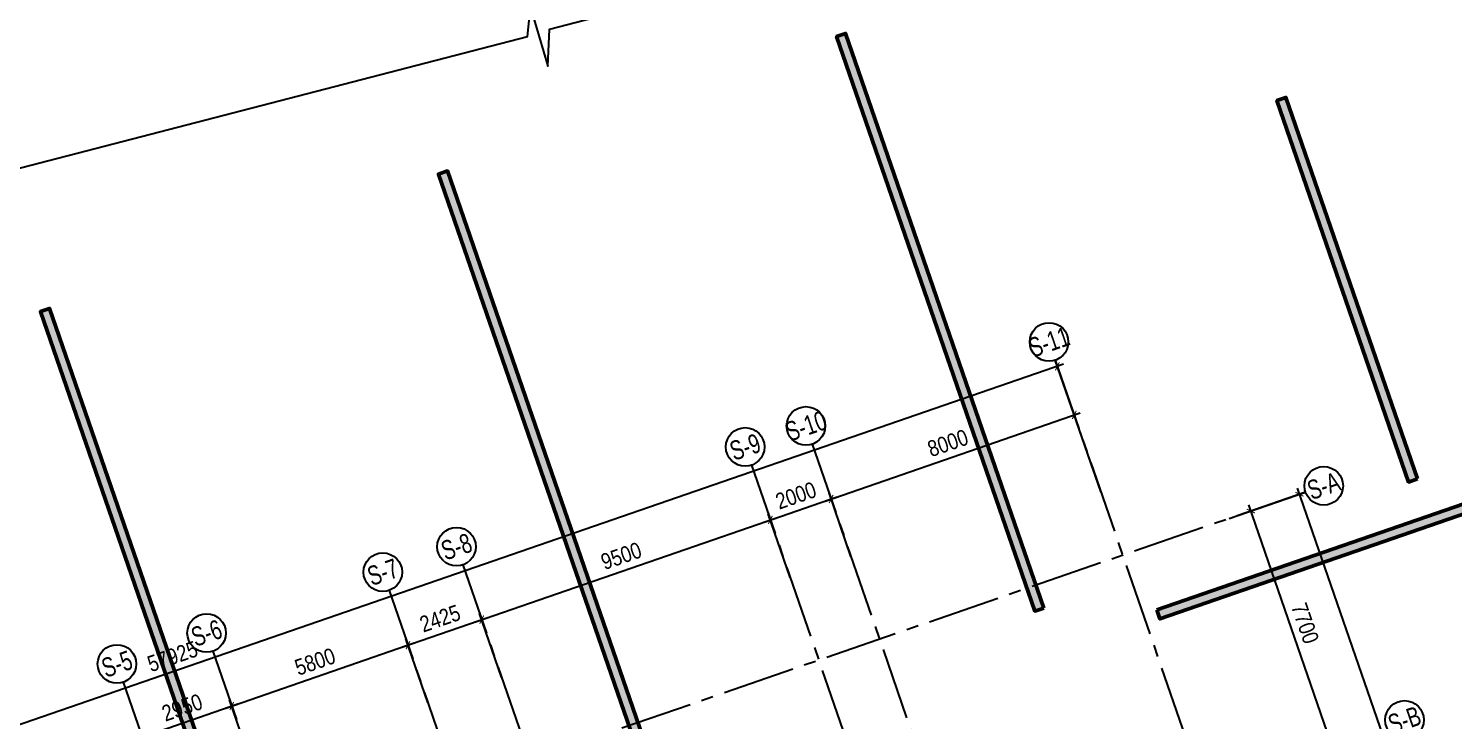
# Model space of a CAD drawing. Header units: millimetres. Extents: x -1534340 to 1713810, y -1348191 to 1114081.
# Drawn here: x 1067935 to 1112264, y -292653 to -271138 of the extents above; entities that cross this region are included whole.
import ezdxf
from ezdxf.enums import TextEntityAlignment as Align
from ezdxf.xclip import XClip

# ---------------------------------------------------------------- set-up
doc = ezdxf.new("R2010")
doc.units = ezdxf.units.MM
doc.header["$LTSCALE"] = 100
doc.header["$XCLIPFRAME"] = 0
doc.header["$PDMODE"] = 32
doc.header["$PDSIZE"] = 2.5
doc.linetypes.add('CENTER2', pattern=[1.125, 0.75, -0.125, 0.125, -0.125])
doc.linetypes.add('Xref_ST_MBDV Cot vach 30.7.2022$0$DASHDOT', pattern=[1, 0.5, -0.25, 0, -0.25])
for name, color, linetype in [('ccu12-Manh', 8, 'Continuous'), ('ccu12-Truc', 13, 'CENTER2'), ('KT-Dim', 8, 'Continuous'), ('Xref_ST_MBDV Cot vach 30.7.2022$0$Xref_ST_MBDV Cot vach 30.7.2022|Xref_ST_MBDV Cot vach 30.7.2022|Xref_ST_MBDV Cot vach 30.7.2022|Xref_ST_MBDV Cot vach 30.7.2022|A-WALL-PATT', 251, 'Continuous'), ('Xref_ST_MBDV Cot vach 30.7.2022$0$Xref_ST_MBDV Cot vach 30.7.2022|Xref_ST_MBDV Cot vach 30.7.2022|Xref_ST_MBDV Cot vach 30.7.2022|Xref_ST_MBDV Cot vach 30.7.2022|Site_plot line', 1, 'Xref_ST_MBDV Cot vach 30.7.2022$0$DASHDOT'), ('Xref_ST_MBDV Cot vach 30.7.2022|Xref_ST_MBDV Cot vach 30.7.2022|Xref_ST_MBDV Cot vach 30.7.2022|Xref_ST_MBDV Cot vach 30.7.2022|A-GRID-SYM', 50, 'Continuous')]:
    doc.layers.add(name, color=color, linetype=linetype)
doc.layers.add('KT-Net cot', color=2, linetype='Continuous', lineweight=50)
doc.layers.add('KT-Vat lieu', color=250, linetype='Continuous', lineweight=9)
doc.styles.add('Arial Narrow', font='ARIALN.TTF')
doc.styles.add('HBA-Text', font='GOTHIC.TTF')
doc.dimstyles.new('ccu12-200', dxfattribs={"dimscale": 200, "dimtxt": 2.5, "dimasz": 1, "dimexe": 1, "dimexo": 2, "dimgap": 1, "dimtad": 1, "dimdec": 0, "dimrnd": 5, "dimdsep": 46, "dimtxsty": 'Arial Narrow', "dimblk": 'ARCHTICK', "dimcen": -1, "dimdle": 1, "dimclrd": 256, "dimclre": 256, "dimclrt": 3, "dimadec": 0, "dimazin": 2, "dimtfac": 0.1, "dimtdec": 0, "dimtmove": 0, "dimatfit": 1, "dimldrblk": 'ARCHTICK', "dimfxl": 1, "dimtvp": 0.833333, "dimtolj": 1, "dimtzin": 12, "dimarcsym": 0})

# ---------------------------------------------------------------- blocks, each defined once
blk = doc.blocks.new('Xref_ST_MBDV Cot vach 30.7.2022$0$Tuong Vay01-flat-1')
at = {"layer": 'Xref_ST_MBDV Cot vach 30.7.2022$0$Xref_ST_MBDV Cot vach 30.7.2022|Xref_ST_MBDV Cot vach 30.7.2022|Xref_ST_MBDV Cot vach 30.7.2022|Xref_ST_MBDV Cot vach 30.7.2022|A-WALL-PATT'}
h = blk.add_hatch(dxfattribs=at)
h.set_pattern_fill('ACET-2D-VATLIEU04', color=256, scale=50, pattern_type=2)
h.set_pattern_definition([(50, (-11139561.84, -1407213.45), (-225.902474, 189.5546825), [37.5, -412.5]), (355, (-11139561.84, -1407213.45), (32.127212, 367.215716), [30, -330]), (100.4514, (-11139531.95, -1407216.06), (-341.231527, -62.944187), [31.870095, -350.571056]), (46.1842, (-11139561.84, -1407113.45), (-319.180497, 306.252097), [56.25, -618.75]), (96.6356, (-11139517.37, -1407120.34), (-516.995922, -60.144022), [47.805144, -525.8565]), (351.1842, (-11139561.84, -1407113.45), (84.740774, 546.39543), [45, -495]), (21, (-11139511.84, -1407138.45), (-105.680822, 275.3079534), [37.5, -412.5]), (326, (-11139511.84, -1407138.45), (206.128805, 305.59852), [30, -330]), (71.4514, (-11139486.97, -1407155.22), (-328.963765, 110.380101), [31.870095, -350.571056]), (37.5, (-11139561.84, -1407213.45), (-78.1345294, 101.8269012), [0, -326, 0, -335, 0, -331.25]), (7.5, (-11139561.84, -1407213.45), (-23.2793464, 176.824191), [0, -191, 0, -318.5, 0, -126.25]), (327.5, (-11139673.34, -1407213.45), (71.9444175, 112.9301145), [0, -125, 0, -390, 0, -517.5000003]), (317.5, (-11139723.34, -1407213.45), (158.0205496, 172.449169), [0, -162.5, 0, -259, 0, -367.5]), (45, (-11139561.84, -1407213.45), (-150.260191, 150.260191), []), (45, (-11139561.84, -1407152.2), (-150.260191, 150.260191), [])])
h.paths.add_polyline_path([(-82665, -118500), (-81837, -121132), (-80903, -123728), (-79863, -126284), (-78720, -128795), (-77475, -131258), (-76131, -133667), (-74689, -136020), (-73153, -138312), (-71525, -140539), (-69807, -142699), (-68002, -144786), (-66114, -146798), (-64145, -148731), (-62100, -150582), (-59980, -152349), (-57790, -154027), (-55533, -155614), (-53213, -157109), (-50835, -158507), (-48401, -159807), (-45916, -161007), (-43385, -162104), (-40811, -163097), (-38198, -163985), (-35551, -164765), (-32875, -165436), (-30174, -165998), (-27451, -166448), (-24702, -166789), (-4397, -168938), (36420, -167648), (41836, -160719), (12445, -24368), (8473, -9249), (-4719, -5521), (-10557, -9947), (-34021, -27848), (-39777, -32009), (-41249, -35294), (-45787, -38574), (-49368, -38942), (-57644, -44924), (-59845, -46601), (-61969, -48362), (-64020, -50208), (-65993, -52137), (-67887, -54144), (-69696, -56226), (-71420, -58381), (-73054, -60604), (-74596, -62892), (-76043, -65242), (-77394, -67648), (-78645, -70107), (-79794, -72615), (-80841, -75168), (-81782, -77762), (-82617, -80392), (-83343, -83054), (-83961, -85743), (-84468, -88455), (-84865, -91186), (-85149, -93930), (-85321, -96684), (-85381, -99530), (-85329, -102201), (-85163, -104955), (-84886, -107701), (-84496, -110432), (-83996, -113146), (-83385, -115836)], flags=16)
h.paths.add_polyline_path([(-83625, -118781), (-82785, -121452), (-81837, -124086), (-80781, -126680), (-79621, -129228), (-78358, -131727), (-76994, -134172), (-75531, -136560), (-73973, -138886), (-72320, -141146), (-70577, -143337), (-68746, -145455), (-66829, -147497), (-64832, -149459), (-62755, -151337), (-60604, -153130), (-58382, -154833), (-56092, -156444), (-53738, -157960), (-51324, -159379), (-48854, -160699), (-46333, -161916), (-43764, -163030), (-41151, -164038), (-38500, -164938), (-35814, -165730), (-33098, -166411), (-30357, -166981), (-27595, -167438), (-24816, -167783), (-4434, -169940), (36920, -168633), (42913, -160966), (13418, -24135), (9295, -8442), (-4926, -4424), (-11163, -9151), (-34617, -27045), (-40580, -31355), (-42052, -34640), (-46156, -37607), (-49737, -37975), (-58240, -44121), (-60467, -45819), (-62623, -47605), (-64704, -49479), (-66707, -51435), (-68628, -53472), (-70465, -55586), (-72214, -57772), (-73872, -60029), (-75437, -62350), (-76905, -64734), (-78276, -67176), (-79545, -69672), (-80712, -72217), (-81774, -74808), (-82729, -77440), (-83576, -80109), (-84314, -82810), (-84940, -85539), (-85455, -88291), (-85857, -91062), (-86146, -93847), (-86321, -96642), (-86382, -99529), (-86328, -102241), (-86160, -105036), (-85879, -107821), (-85484, -110593), (-84976, -113347), (-84356, -116078)])
at = {"layer": 'Xref_ST_MBDV Cot vach 30.7.2022$0$Xref_ST_MBDV Cot vach 30.7.2022|Xref_ST_MBDV Cot vach 30.7.2022|Xref_ST_MBDV Cot vach 30.7.2022|Xref_ST_MBDV Cot vach 30.7.2022|Site_plot line', "ltscale": 5000}
blk.add_arc((-17764, -99529), 69167, 126.14636, 263.7927, dxfattribs=at)
blk = doc.blocks.new('GRID-SYM-flat-103')
at = {"layer": 'Xref_ST_MBDV Cot vach 30.7.2022|Xref_ST_MBDV Cot vach 30.7.2022|Xref_ST_MBDV Cot vach 30.7.2022|Xref_ST_MBDV Cot vach 30.7.2022|A-GRID-SYM'}
blk.add_circle((0, 0, 0), 900, dxfattribs=at)
at = {"layer": 'Xref_ST_MBDV Cot vach 30.7.2022|Xref_ST_MBDV Cot vach 30.7.2022|Xref_ST_MBDV Cot vach 30.7.2022|Xref_ST_MBDV Cot vach 30.7.2022|A-GRID-SYM', "style": 'HBA-Text'}
blk.add_attdef('GRID', text='', height=900, rotation=19.04714, dxfattribs=at).set_placement((0, 0, 0), align=Align.MIDDLE_CENTER)
blk = doc.blocks.new('_ARCHTICK')
at = {"color": 0, "linetype": 'ByBlock', "const_width": 0.15}
blk.add_lwpolyline([(-0.5, -0.5), (0.5, 0.5)], dxfattribs=at)
blk = doc.blocks.new('*D1117')
at = {"layer": 'Defpoints', "color": 0, "transparency": 16777216}
for p in [(336003, -43400), (336750, -45566), (333962, -46528)]:
    blk.add_point(p, dxfattribs=at)
at = {"layer": 'KT-Dim', "lineweight": -2, "transparency": 16777216}
for p, q in [((333025, -44428), (336192, -43335)), ((336620, -45188), (335937, -43211)), ((333831, -46150), (333149, -44174))]:
    blk.add_line(p, q, dxfattribs=at)
at = {"layer": 'KT-Dim', "lineweight": -2, "transparency": 16777216, "xscale": 200, "yscale": 200, "zscale": 200}
for p, rotation in [((336003, -43400), 19.04713796363416), ((333214, -44363), 199.0471379636342)]:
    blk.add_blockref('_ARCHTICK', p, dxfattribs=dict(at, rotation=rotation))
at = {"layer": 'KT-Dim', "color": 3, "transparency": 16777216, "insert": (334460, -43451), "char_height": 500, "attachment_point": 5, "rotation": 19.0471, "style": 'Arial Narrow'}
blk.add_mtext('\\A1;2950', dxfattribs=at)
blk = doc.blocks.new('*D1118')
at = {"layer": 'Defpoints', "color": 0, "transparency": 16777216}
for p in [(341485, -41507), (342233, -43673), (336750, -45566)]:
    blk.add_point(p, dxfattribs=at)
at = {"layer": 'KT-Dim', "lineweight": -2, "transparency": 16777216}
for p, q in [((335814, -43466), (341674, -41442)), ((342102, -43295), (341420, -41318)), ((336620, -45188), (335937, -43211))]:
    blk.add_line(p, q, dxfattribs=at)
at = {"layer": 'KT-Dim', "lineweight": -2, "transparency": 16777216, "xscale": 200, "yscale": 200, "zscale": 200}
for p, rotation in [((341485, -41507), 19.04713796363416), ((336003, -43400), 199.0471379636342)]:
    blk.add_blockref('_ARCHTICK', p, dxfattribs=dict(at, rotation=rotation))
at = {"layer": 'KT-Dim', "color": 3, "transparency": 16777216, "insert": (338595, -42023), "char_height": 500, "attachment_point": 5, "rotation": 19.0471, "style": 'Arial Narrow'}
blk.add_mtext('\\A1;5800', dxfattribs=at)
blk = doc.blocks.new('*D1119')
at = {"layer": 'Defpoints', "color": 0, "transparency": 16777216}
for p in [(343777, -40716), (344525, -42881), (342233, -43673)]:
    blk.add_point(p, dxfattribs=at)
at = {"layer": 'KT-Dim', "lineweight": -2, "transparency": 16777216}
for p, q in [((341296, -41573), (343966, -40651)), ((344394, -42503), (343712, -40527)), ((342102, -43295), (341420, -41318))]:
    blk.add_line(p, q, dxfattribs=at)
at = {"layer": 'KT-Dim', "lineweight": -2, "transparency": 16777216, "xscale": 200, "yscale": 200, "zscale": 200}
for p, rotation in [((343777, -40716), 19.04713796363416), ((341485, -41507), 199.0471379636342)]:
    blk.add_blockref('_ARCHTICK', p, dxfattribs=dict(at, rotation=rotation))
at = {"layer": 'KT-Dim', "color": 3, "transparency": 16777216, "insert": (342483, -40681), "char_height": 500, "attachment_point": 5, "rotation": 19.0471, "style": 'Arial Narrow'}
blk.add_mtext('\\A1;2425', dxfattribs=at)
blk = doc.blocks.new('*D1120')
at = {"layer": 'Defpoints', "color": 0, "transparency": 16777216}
for p in [(352757, -37616), (353505, -39781), (344525, -42881)]:
    blk.add_point(p, dxfattribs=at)
at = {"layer": 'KT-Dim', "lineweight": -2, "transparency": 16777216}
for p, q in [((343588, -40781), (352946, -37550)), ((353374, -39403), (352692, -37427)), ((344394, -42503), (343712, -40527))]:
    blk.add_line(p, q, dxfattribs=at)
at = {"layer": 'KT-Dim', "lineweight": -2, "transparency": 16777216, "xscale": 200, "yscale": 200, "zscale": 200}
for p, rotation in [((352757, -37616), 19.04713796363416), ((343777, -40716), 199.0471379636342)]:
    blk.add_blockref('_ARCHTICK', p, dxfattribs=dict(at, rotation=rotation))
at = {"layer": 'KT-Dim', "color": 3, "transparency": 16777216, "insert": (348119, -38736), "char_height": 500, "attachment_point": 5, "rotation": 19.0471, "style": 'Arial Narrow'}
blk.add_mtext('\\A1;9500', dxfattribs=at)
blk = doc.blocks.new('*D1121')
at = {"layer": 'Defpoints', "color": 0, "transparency": 16777216}
for p in [(354648, -36963), (355395, -39128), (353505, -39781)]:
    blk.add_point(p, dxfattribs=at)
at = {"layer": 'KT-Dim', "lineweight": -2, "transparency": 16777216}
for p, q in [((355265, -38750), (354582, -36774)), ((352568, -37681), (354837, -36898)), ((353374, -39403), (352692, -37427))]:
    blk.add_line(p, q, dxfattribs=at)
at = {"layer": 'KT-Dim', "lineweight": -2, "transparency": 16777216, "xscale": 200, "yscale": 200, "zscale": 200}
for p, rotation in [((354648, -36963), 19.04713796363416), ((352757, -37616), 199.0471379636342)]:
    blk.add_blockref('_ARCHTICK', p, dxfattribs=dict(at, rotation=rotation))
at = {"layer": 'KT-Dim', "color": 3, "transparency": 16777216, "insert": (353554, -36859), "char_height": 500, "attachment_point": 5, "rotation": 19.0471, "style": 'Arial Narrow'}
blk.add_mtext('\\A1;2000', dxfattribs=at)
blk = doc.blocks.new('*D1122')
at = {"layer": 'Defpoints', "color": 0, "transparency": 16777216}
for p in [(362210, -34352), (362957, -36518), (355395, -39128)]:
    blk.add_point(p, dxfattribs=at)
at = {"layer": 'KT-Dim', "lineweight": -2, "transparency": 16777216}
for p, q in [((354459, -37028), (362399, -34287)), ((362827, -36140), (362144, -34163)), ((355265, -38750), (354582, -36774))]:
    blk.add_line(p, q, dxfattribs=at)
at = {"layer": 'KT-Dim', "lineweight": -2, "transparency": 16777216, "xscale": 200, "yscale": 200, "zscale": 200}
for p, rotation in [((362210, -34352), 19.04713796363416), ((354648, -36963), 199.0471379636342)]:
    blk.add_blockref('_ARCHTICK', p, dxfattribs=dict(at, rotation=rotation))
at = {"layer": 'KT-Dim', "color": 3, "transparency": 16777216, "insert": (358280, -35227), "char_height": 500, "attachment_point": 5, "rotation": 19.0471, "style": 'Arial Narrow'}
blk.add_mtext('\\A1;8000', dxfattribs=at)
blk = doc.blocks.new('*D1123')
at = {"layer": 'Defpoints', "color": 0, "transparency": 16777216}
for p in [(363163, -37115), (306934, -51743), (308410, -56019, 0)]:
    blk.add_point(p, dxfattribs=at)
at = {"layer": 'KT-Dim', "lineweight": -2, "transparency": 16777216}
for p, q in [((361876, -32774), (306745, -51809)), ((363033, -36737), (361622, -32650)), ((308280, -55641), (306869, -51554))]:
    blk.add_line(p, q, dxfattribs=at)
at = {"layer": 'KT-Dim', "lineweight": -2, "transparency": 16777216, "xscale": 200, "yscale": 200, "zscale": 200}
for p, rotation in [((361687, -32839), 19.0477163778953), ((306934, -51743), 199.0477163778953)]:
    blk.add_blockref('_ARCHTICK', p, dxfattribs=dict(at, rotation=rotation))
at = {"layer": 'KT-Dim', "color": 3, "transparency": 16777216, "insert": (334162, -41861), "char_height": 500, "attachment_point": 5, "rotation": 19.0477, "style": 'Arial Narrow'}
blk.add_mtext('\\A1;57925', dxfattribs=at)
blk = doc.blocks.new('*D1124')
at = {"layer": 'Defpoints', "color": 0, "transparency": 16777216}
for p in [(366647, -37704, 0), (379300, -66026), (376730, -66913, 0)]:
    blk.add_point(p, dxfattribs=at)
at = {"layer": 'KT-Dim', "lineweight": -2, "transparency": 16777216}
for p, q in [((367025, -37574), (369405, -36752)), ((369150, -36628), (379365, -66215)), ((377108, -66782), (379489, -65960))]:
    blk.add_line(p, q, dxfattribs=at)
at = {"layer": 'KT-Dim', "lineweight": -2, "transparency": 16777216, "xscale": 200, "yscale": 200, "zscale": 200}
for p, rotation in [((369216, -36817), 109.0471074728855), ((379300, -66026), 289.0471074728856)]:
    blk.add_blockref('_ARCHTICK', p, dxfattribs=dict(at, rotation=rotation))
at = {"layer": 'KT-Dim', "color": 3, "transparency": 16777216, "insert": (374688, -51273), "char_height": 500, "attachment_point": 5, "rotation": 289.0471, "style": 'Arial Narrow'}
blk.add_mtext('\\A1;30900', dxfattribs=at)
blk = doc.blocks.new('*D1125')
at = {"layer": 'Defpoints', "color": 0, "transparency": 16777216}
for p in [(367704, -37339), (366647, -37704), (367648, -45505)]:
    blk.add_point(p, dxfattribs=at)
at = {"layer": 'KT-Dim', "lineweight": -2, "transparency": 16777216}
for p, q in [((370282, -44807), (367639, -37150)), ((367025, -37574), (367893, -37274)), ((368026, -45374), (370406, -44552))]:
    blk.add_line(p, q, dxfattribs=at)
at = {"layer": 'KT-Dim', "lineweight": -2, "transparency": 16777216, "xscale": 200, "yscale": 200, "zscale": 200}
for p, rotation in [((367704, -37339), 109.0471074728855), ((370217, -44618), 289.0471074728856)]:
    blk.add_blockref('_ARCHTICK', p, dxfattribs=dict(at, rotation=rotation))
at = {"layer": 'KT-Dim', "color": 3, "transparency": 16777216, "insert": (369391, -40830), "char_height": 500, "attachment_point": 5, "rotation": 289.0471, "style": 'Arial Narrow'}
blk.add_mtext('\\A1;7700', dxfattribs=at)
blk = doc.blocks.new('Vach-NN-PN')
at = {"layer": 'KT-Vat lieu'}
h = blk.add_hatch(dxfattribs=at)
h.set_pattern_fill('BTCT', color=256, scale=40)
h.set_pattern_definition([(50, (145314.1, -41250.66), (286.90407, -25.10085), [30, -330]), (355, (145314.1, -41250.66), (-55.5005, 300.87685), [24, -264]), (100.4514, (145338.02, -41252.75), (231.40375, 275.7758), [25.4961, -280.45684]), (46.1842, (145314.1, -41170.66), (426.8964, -66.2076), [45, -495]), (96.6356, (145349.7, -41176.2), (373.8651, 389.6471), [38.2441, -420.6852]), (351.1842, (145314.1, -41170.66), (373.8648, 389.6474), [36, -396]), (21, (145354.1, -41190.66), (238.7628, -161.04756), [30, -330]), (326, (145354.1, -41190.66), (97.3261, 290.06), [24, -264]), (71.4514, (145374, -41204.08), (336.08905, 129.0122), [25.4961, -280.45684]), (37.5, (145314.11, -41250.66), (4.86394, 133.15754), [0, -260.8, 0, -268, 0, -265]), (7.5, (145314.11, -41250.66), (105.22781, 157.76468), [0, -152.8, 0, -254.8, 0, -101]), (327.5, (145224.91, -41250.66), (213.52897, -9.02195), [0, -100, 0, -312, 0, -414]), (317.5, (145184.9, -41250.66), (233.27447, 40.042), [0, -130, 0, -207.2, 0, -294]), (45, (145314.11, -41250.66), (-106.06602, 106.06602), []), (45, (145384.82, -41250.66), (-106.06602, 106.06602), [])])
h.paths.add_polyline_path([(53910, 5336), (53627, 5238), (47459, 23103), (47742, 23201)])
h = blk.add_hatch(dxfattribs=at)
h.set_pattern_fill('BTCT', color=256, scale=40)
h.set_pattern_definition([(50, (169323.47, -32961.48), (286.90407, -25.10085), [30, -330]), (355, (169323.47, -32961.48), (-55.5005, 300.87685), [24, -264]), (100.4514, (169347.38, -32963.57), (231.40375, 275.7758), [25.4961, -280.45684]), (46.1842, (169323.47, -32881.48), (426.8964, -66.2076), [45, -495]), (96.6356, (169359.04, -32887), (373.8651, 389.6471), [38.2441, -420.6852]), (351.1842, (169323.47, -32881.48), (373.8648, 389.6474), [36, -396]), (21, (169363.47, -32901.48), (238.7628, -161.04756), [30, -330]), (326, (169363.47, -32901.48), (97.3261, 290.06), [24, -264]), (71.4514, (169383.37, -32914.9), (336.08905, 129.0122), [25.4961, -280.45684]), (37.5, (169323.47, -32961.48), (4.86394, 133.15754), [0, -260.8, 0, -268, 0, -265]), (7.5, (169323.47, -32961.48), (105.22781, 157.76468), [0, -152.8, 0, -254.8, 0, -101]), (327.5, (169234.27, -32961.48), (213.52897, -9.02195), [0, -100, 0, -312, 0, -414]), (317.5, (169194.27, -32961.48), (233.27447, 40.042), [0, -130, 0, -207.2, 0, -294]), (45, (169323.47, -32961.48), (-106.06602, 106.06602), []), (45, (169394.18, -32961.48), (-106.06602, 106.06602), [])])
h.paths.add_polyline_path([(65253, 9252), (65537, 9350), (61441, 21212), (61158, 21115)])
h = blk.add_hatch(dxfattribs=at)
h.set_pattern_fill('BTCT', color=256, scale=40)
h.set_pattern_definition([(50, (132931.33, -45525.8), (286.90407, -25.10085), [30, -330]), (355, (132931.33, -45525.8), (-55.5005, 300.87685), [24, -264]), (100.4514, (132955.24, -45527.89), (231.40375, 275.7758), [25.4961, -280.45684]), (46.1842, (132931.33, -45445.8), (426.8964, -66.2076), [45, -495]), (96.6356, (132966.9, -45451.3), (373.8651, 389.6471), [38.2441, -420.6852]), (351.1842, (132931.33, -45445.8), (373.8648, 389.6474), [36, -396]), (21, (132971.33, -45465.8), (238.7628, -161.04756), [30, -330]), (326, (132971.33, -45465.8), (97.3261, 290.06), [24, -264]), (71.4514, (132991.22, -45479.21), (336.08905, 129.0122), [25.4961, -280.45684]), (37.5, (132931.33, -45525.79), (4.86394, 133.15754), [0, -260.8, 0, -268, 0, -265]), (7.5, (132931.33, -45525.8), (105.22781, 157.76468), [0, -152.8, 0, -254.8, 0, -101]), (327.5, (132842.13, -45525.79), (213.52897, -9.02195), [0, -100, 0, -312, 0, -414]), (317.5, (132802.13, -45525.8), (233.27447, 40.042), [0, -130, 0, -207.2, 0, -294]), (45, (132931.33, -45525.8), (-106.06602, 106.06602), []), (45, (133002.04, -45525.8), (-106.06602, 106.06602), [])])
h.paths.add_polyline_path([(41528, 1060), (41244, 963), (35076, 18828), (35360, 18926)])
h = blk.add_hatch(dxfattribs=at)
h.set_pattern_fill('BTCT', color=256, scale=40)
h.set_pattern_definition([(50, (120548.55, -49800.93), (286.90407, -25.10085), [30, -330]), (355, (120548.55, -49800.93), (-55.5005, 300.87685), [24, -264]), (100.4514, (120572.46, -49803.02), (231.40375, 275.7758), [25.4961, -280.45684]), (46.1842, (120548.55, -49720.93), (426.8964, -66.2076), [45, -495]), (96.6356, (120584.12, -49726.44), (373.8651, 389.6471), [38.2441, -420.6852]), (351.1842, (120548.55, -49720.93), (373.8648, 389.6474), [36, -396]), (21, (120588.55, -49740.93), (238.7628, -161.04756), [30, -330]), (326, (120588.55, -49740.93), (97.3261, 290.06), [24, -264]), (71.4514, (120608.44, -49754.35), (336.08905, 129.0122), [25.4961, -280.45684]), (37.5, (120548.55, -49800.93), (4.86394, 133.15754), [0, -260.8, 0, -268, 0, -265]), (7.5, (120548.55, -49800.93), (105.22781, 157.76468), [0, -152.8, 0, -254.8, 0, -101]), (327.5, (120459.35, -49800.93), (213.52897, -9.02195), [0, -100, 0, -312, 0, -414]), (317.5, (120419.35, -49800.93), (233.27447, 40.042), [0, -130, 0, -207.2, 0, -294]), (45, (120548.55, -49800.93), (-106.06602, 106.06602), []), (45, (120619.26, -49800.93), (-106.06602, 106.06602), [])])
h.paths.add_polyline_path([(29145, -3215), (28861, -3313), (22693, 14553), (22977, 14651)])
h = blk.add_hatch(dxfattribs=at)
h.set_pattern_fill('BTCT', color=256, scale=40)
h.set_pattern_definition([(50, (108165.77, -54076.06), (286.9041, -25.10085), [30, -330]), (355, (108165.77, -54076.06), (-55.5005, 300.8769), [24, -264]), (100.4514, (108189.68, -54078.15), (231.4038, 275.7758), [25.4961, -280.4568]), (46.1842, (108165.77, -53996.06), (426.8964, -66.2076), [45, -495]), (96.6356, (108201.34, -54001.57), (373.865, 389.6471), [38.244, -420.6852]), (351.1842, (108165.77, -53996.06), (373.8648, 389.6474), [36, -396]), (21, (108205.77, -54016.06), (238.7628, -161.04756), [30, -330]), (326, (108205.77, -54016.06), (97.3261, 290.06), [24, -264]), (71.4514, (108225.66, -54029.48), (336.08905, 129.0122), [25.4961, -280.4568]), (37.5, (108165.77, -54076.06), (4.86394, 133.15754), [0, -260.8, 0, -268, 0, -265]), (7.5, (108165.77, -54076.06), (105.22781, 157.76468), [0, -152.8, 0, -254.8, 0, -101]), (327.5, (108076.57, -54076.06), (213.52897, -9.02195), [0, -100, 0, -312, 0, -414]), (317.5, (108036.57, -54076.06), (233.27447, 40.042), [0, -130, 0, -207.2, 0, -294]), (45, (108165.77, -54076.06), (-106.06602, 106.06602), []), (45, (108236.48, -54076.06), (-106.06602, 106.06602), [])])
h.paths.add_polyline_path([(57421, 5278), (57519, 4995), (69382, 9090), (69284, 9374)])
at = {"layer": 'KT-Net cot'}
for points in [[(53910, 5336), (53627, 5238), (47459, 23103), (47742, 23201)], [(65537, 9350), (65253, 9252), (61158, 21115), (61441, 21212)], [(41528, 1060), (41244, 963), (35076, 18828), (35360, 18926)], [(29145, -3215), (28861, -3313), (22693, 14553), (22977, 14651)], [(57421, 5278), (57519, 4995), (69382, 9090), (69284, 9374)]]:
    blk.add_lwpolyline(points, close=True, dxfattribs=at)
blk = doc.blocks.new('Grid-ST-flat-3')
at = {"layer": 'ccu12-Truc', "ltscale": 30}
for p, q in [((361622.2, -32650.9), (374729.9, -70616.8)), ((354060.2, -35261.7), (370215.9, -82056.1)), ((352169.7, -35914.4), (368325.4, -82708.8)), ((369404.7, -36752.1), (304555.5, -59141.2)), ((343189.8, -39014.7), (361219.3, -91236.4)), ((340897.6, -39806), (359986.9, -95097.6)), ((335415.2, -41698.9), (354504.5, -96990.4)), ((332626.7, -42661.6), (351716, -97953.1))]:
    blk.add_line(p, q, dxfattribs=at)
at = {"layer": 'KT-Dim'}
ref = blk.add_blockref('GRID-SYM-flat-103', (361426.2, -32083.2, 0), dxfattribs=dict(at, xscale=0.6666666666666666, yscale=0.6666666666666666, zscale=0.6666666666666666))
ref.add_attrib('GRID', 'S-11', dxfattribs={"layer": 'Xref_ST_MBDV Cot vach 30.7.2022|Xref_ST_MBDV Cot vach 30.7.2022|Xref_ST_MBDV Cot vach 30.7.2022|Xref_ST_MBDV Cot vach 30.7.2022|A-GRID-SYM', "height": 600, "rotation": 19, "style": 'HBA-Text', "width": 0.75}).set_placement((361426.2, -32083.2, 0), align=Align.MIDDLE_CENTER)
ref = blk.add_blockref('GRID-SYM-flat-103', (353864.4, -34694.5, 0), dxfattribs=dict(at, xscale=0.6666666666666666, yscale=0.6666666666666666, zscale=0.6666666666666666))
ref.add_attrib('GRID', 'S-10', dxfattribs={"layer": 'Xref_ST_MBDV Cot vach 30.7.2022|Xref_ST_MBDV Cot vach 30.7.2022|Xref_ST_MBDV Cot vach 30.7.2022|Xref_ST_MBDV Cot vach 30.7.2022|A-GRID-SYM', "height": 600, "rotation": 19, "style": 'HBA-Text', "width": 0.75}).set_placement((353864.4, -34694.5, 0), align=Align.MIDDLE_CENTER)
ref = blk.add_blockref('GRID-SYM-flat-103', (351973.9, -35347.2, 0), dxfattribs=dict(at, xscale=0.6666666666666666, yscale=0.6666666666666666, zscale=0.6666666666666666))
ref.add_attrib('GRID', 'S-9', dxfattribs={"layer": 'Xref_ST_MBDV Cot vach 30.7.2022|Xref_ST_MBDV Cot vach 30.7.2022|Xref_ST_MBDV Cot vach 30.7.2022|Xref_ST_MBDV Cot vach 30.7.2022|A-GRID-SYM', "height": 600, "rotation": 19, "style": 'HBA-Text', "width": 0.75}).set_placement((351973.9, -35347.2, 0), align=Align.MIDDLE_CENTER)
ref = blk.add_blockref('GRID-SYM-flat-103', (369971.8, -36556.3, 0), dxfattribs=dict(at, xscale=0.6666666666666666, yscale=0.6666666666666666, zscale=0.6666666666666666))
ref.add_attrib('GRID', 'S-A', dxfattribs={"layer": 'Xref_ST_MBDV Cot vach 30.7.2022|Xref_ST_MBDV Cot vach 30.7.2022|Xref_ST_MBDV Cot vach 30.7.2022|Xref_ST_MBDV Cot vach 30.7.2022|A-GRID-SYM', "height": 600, "rotation": 19.04714, "style": 'HBA-Text', "width": 0.75}).set_placement((369971.8, -36556.3, 0), align=Align.MIDDLE_CENTER)
ref = blk.add_blockref('GRID-SYM-flat-103', (342994, -38447.5, 0), dxfattribs=dict(at, xscale=0.6666666666666666, yscale=0.6666666666666666, zscale=0.6666666666666666))
ref.add_attrib('GRID', 'S-8', dxfattribs={"layer": 'Xref_ST_MBDV Cot vach 30.7.2022|Xref_ST_MBDV Cot vach 30.7.2022|Xref_ST_MBDV Cot vach 30.7.2022|Xref_ST_MBDV Cot vach 30.7.2022|A-GRID-SYM', "height": 600, "rotation": 19, "style": 'HBA-Text', "width": 0.75}).set_placement((342994, -38447.5, 0), align=Align.MIDDLE_CENTER)
ref = blk.add_blockref('GRID-SYM-flat-103', (340701.8, -39238.9, 0), dxfattribs=dict(at, xscale=0.6666666666666666, yscale=0.6666666666666666, zscale=0.6666666666666666))
ref.add_attrib('GRID', 'S-7', dxfattribs={"layer": 'Xref_ST_MBDV Cot vach 30.7.2022|Xref_ST_MBDV Cot vach 30.7.2022|Xref_ST_MBDV Cot vach 30.7.2022|Xref_ST_MBDV Cot vach 30.7.2022|A-GRID-SYM', "height": 600, "rotation": 19, "style": 'HBA-Text', "width": 0.75}).set_placement((340701.8, -39238.9, 0), align=Align.MIDDLE_CENTER)
ref = blk.add_blockref('GRID-SYM-flat-103', (335219.3, -41131.7, 0), dxfattribs=dict(at, xscale=0.6666666666666666, yscale=0.6666666666666666, zscale=0.6666666666666666))
ref.add_attrib('GRID', 'S-6', dxfattribs={"layer": 'Xref_ST_MBDV Cot vach 30.7.2022|Xref_ST_MBDV Cot vach 30.7.2022|Xref_ST_MBDV Cot vach 30.7.2022|Xref_ST_MBDV Cot vach 30.7.2022|A-GRID-SYM', "height": 600, "rotation": 19, "style": 'HBA-Text', "width": 0.75}).set_placement((335219.3, -41131.7, 0), align=Align.MIDDLE_CENTER)
ref = blk.add_blockref('GRID-SYM-flat-103', (332430.9, -42094.4, 0), dxfattribs=dict(at, xscale=0.6666666666666666, yscale=0.6666666666666666, zscale=0.6666666666666666))
ref.add_attrib('GRID', 'S-5', dxfattribs={"layer": 'Xref_ST_MBDV Cot vach 30.7.2022|Xref_ST_MBDV Cot vach 30.7.2022|Xref_ST_MBDV Cot vach 30.7.2022|Xref_ST_MBDV Cot vach 30.7.2022|A-GRID-SYM', "height": 600, "rotation": 19, "style": 'HBA-Text', "width": 0.75}).set_placement((332430.9, -42094.4, 0), align=Align.MIDDLE_CENTER)
ref = blk.add_blockref('GRID-SYM-flat-103', (372484.7, -43834.8, 0), dxfattribs=dict(at, xscale=0.6666666666666666, yscale=0.6666666666666666, zscale=0.6666666666666666))
ref.add_attrib('GRID', 'S-B', dxfattribs={"layer": 'Xref_ST_MBDV Cot vach 30.7.2022|Xref_ST_MBDV Cot vach 30.7.2022|Xref_ST_MBDV Cot vach 30.7.2022|Xref_ST_MBDV Cot vach 30.7.2022|A-GRID-SYM', "height": 600, "rotation": 19, "style": 'HBA-Text', "width": 0.75}).set_placement((372484.7, -43834.8, 0), align=Align.MIDDLE_CENTER)
dim = blk.add_aligned_dim(p1=(363163.5, -37115.1), p2=(308410.2, -56019.2, 0), distance=-4523.4, dimstyle='ccu12-200', dxfattribs=at)
dim.commit()
dim.dimension.update_dxf_attribs({"geometry": '*D1123', "text_midpoint": (334162.1, -41861.1)})
for base, p1, p2, angle, picture, middle in [((362209.6, -34352.3), (355395.2, -39128.5), (362957.2, -36517.7), 19.04714, '*D1122', (358280, -35227.3)), ((354647.6, -36963.1), (353504.7, -39781.2), (355395.2, -39128.5), 19.04714, '*D1121', (353553.8, -36859)), ((379299.7, -66025.7, 0), (366646.9, -37704.3), (376730.3, -66912.7, 0), 109.04711, '*D1124', (374688, -51272.9, 0)), ((367703.9, -37339.3), (367648, -45504.6), (366646.9, -37704.3), 109.04711, '*D1125', (369390.7, -40830)), ((352757.1, -37615.8), (344524.9, -42881.5), (353504.7, -39781.2), 19.04714, '*D1120', (348118.6, -38735.5)), ((343777.2, -40716), (342232.6, -43672.9), (344524.9, -42881.5), 19.04714, '*D1119', (342482.5, -40681.4)), ((341485, -41507.4), (336750.2, -45565.7), (342232.6, -43672.9), 19.04714, '*D1118', (338595.2, -42023.5)), ((336002.6, -43400.2), (333961.7, -46528.4), (336750.2, -45565.7), 19.04714, '*D1117', (334459.7, -43451.2))]:
    dim = blk.add_linear_dim(base=base, p1=p1, p2=p2, angle=angle, dimstyle='ccu12-200', dxfattribs=at)
    dim.commit()
    dim.dimension.update_dxf_attribs({"geometry": picture, "text_midpoint": middle})

msp = doc.modelspace()

# ---------------------------------------------------------------- linework, layer by layer
at = {"layer": 'ccu12-Manh', "color": 1, "ltscale": 0.5}
msp.add_lwpolyline([(1030495, -285102.1), (1083463.1, -271388.3), (1083546.9, -270485.2), (1084090.2, -272306.7), (1084147.1, -271160.8), (1140409.2, -256541.2)], dxfattribs=at)

# ---------------------------------------------------------------- block references
ref = msp.add_blockref('Xref_ST_MBDV Cot vach 30.7.2022$0$Tuong Vay01-flat-1', (1116587.4, -179396.2))
XClip(ref).set_block_clipping_path([(-91541.6736345236, -190955.6682973447), (52438.3255017358, -76158.0499385341)])
msp.add_blockref('Grid-ST-flat-3', (738255.9, -248801.2))
at = {"layer": 'KT-Net cot'}
msp.add_blockref('Vach-NN-PN', (1045612.5, -294491.8), dxfattribs=at)

doc.saveas('drawing.dxf')
